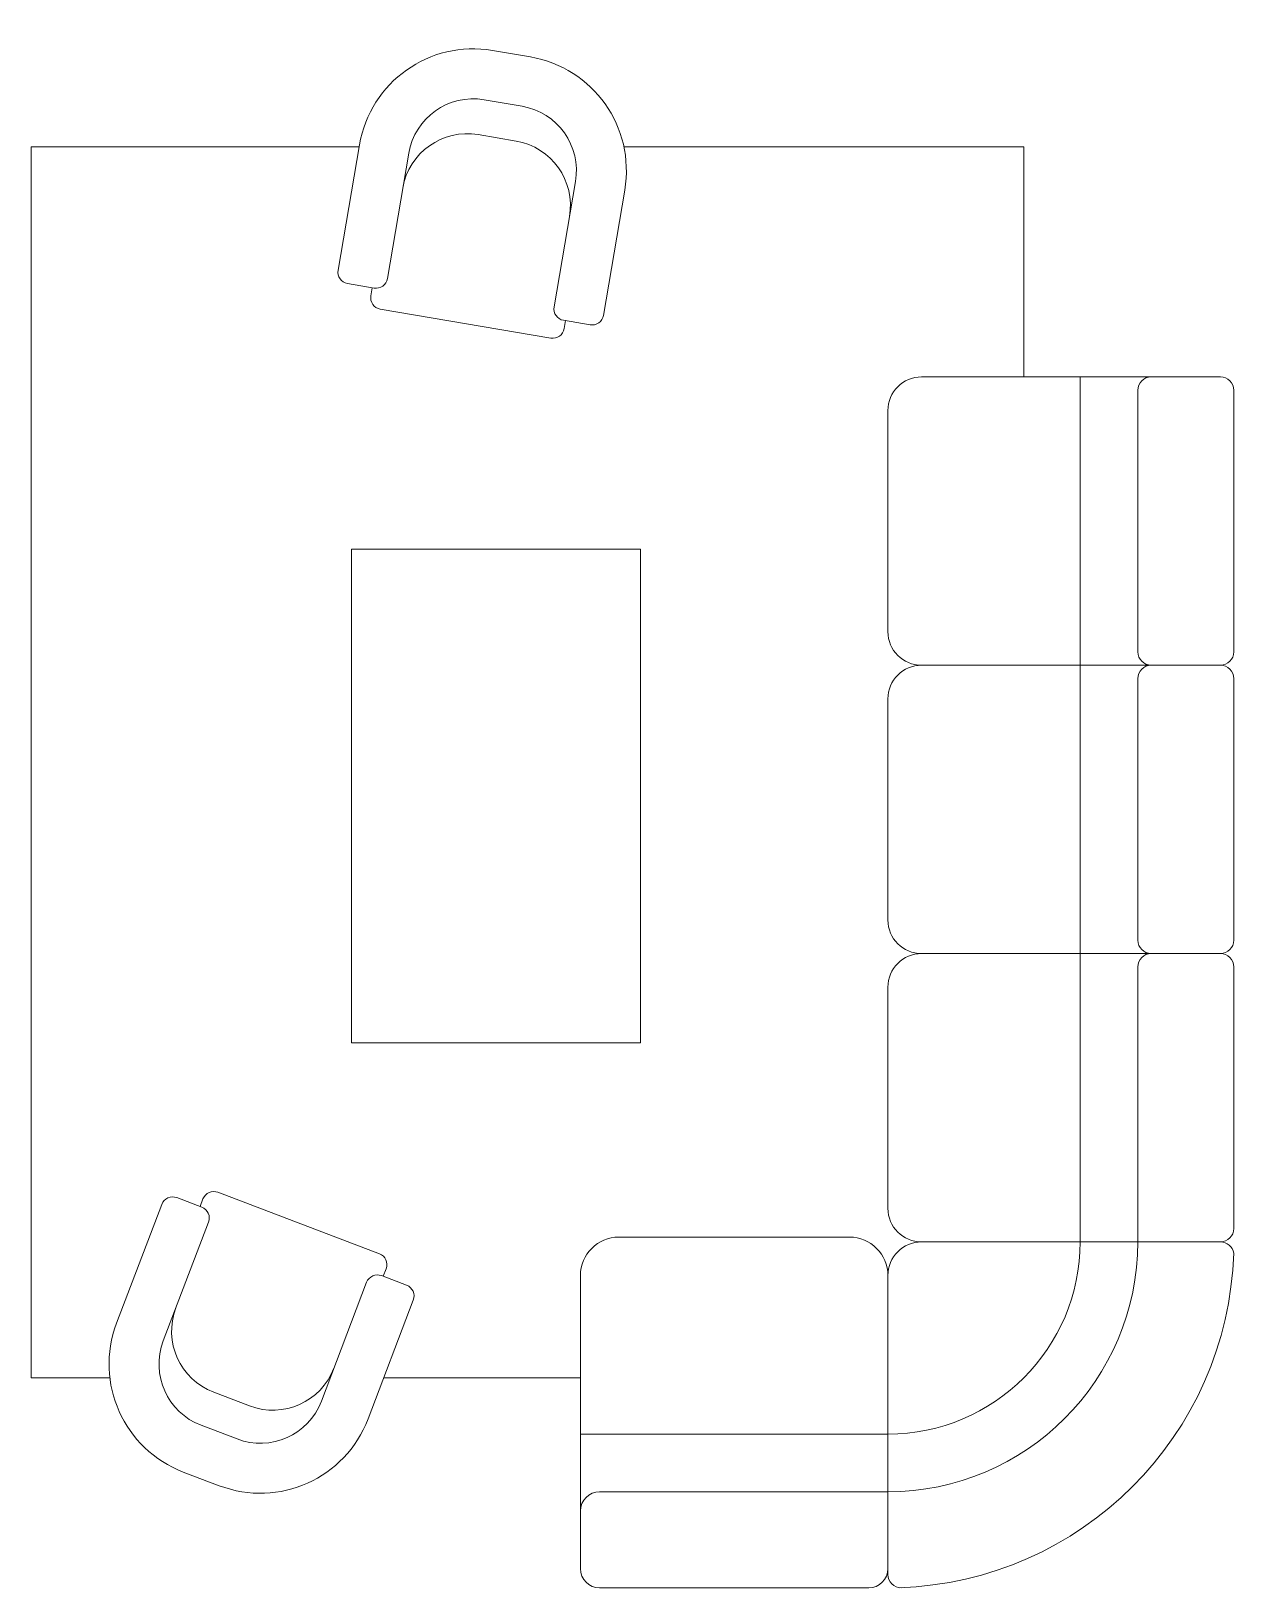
# Model space of a CAD drawing. Header units: millimetres. Extents: x 264 to 576, y 74 to 479.
import ezdxf

# ---------------------------------------------------------------- set-up
doc = ezdxf.new("R2010")
doc.units = ezdxf.units.MM
doc.layers.add('arredi', color=150, linetype='Continuous', lineweight=5)

# ---------------------------------------------------------------- blocks, each defined once
blk = doc.blocks.new('angolare1')
at = {"layer": 'arredi'}
for p, q in [((1.2125, 0.8), (1.975, 0.8)), ((1.625, 0), (1.625, 0.8)), ((1.775, 0), (1.775, 0.75)), ((2.025, 0.05), (2.025, 0.75)), ((1.1125, 0.1), (1.1125, 0.7)), ((-0.4625, 0), (-1.0375, 0)), ((0.2875, 0), (-0.2875, 0)), ((1.0375, 0), (0.4625, 0)), ((1.99, 0), (1.2125, 0)), ((1.74, 0), (1.2125, 0)), ((-1.125, -0.685), (-1.125, -0.0875)), ((-0.375, -0.685), (-0.375, -0.0875)), ((0.375, -0.685), (0.375, -0.0875)), ((1.125, -0.865), (1.125, -0.0875)), ((-1.125, -0.865), (-1.125, -0.685)), ((-0.41, -0.65), (-1.09, -0.65)), ((-0.375, -0.865), (-0.375, -0.685)), ((0.34, -0.65), (-0.34, -0.65)), ((0.375, -0.685), (0.375, -0.865)), ((1.125, -0.65), (0.41, -0.65)), ((-0.41, -0.9), (-1.09, -0.9)), ((0.34, -0.9), (-0.34, -0.9)), ((0.41, -0.9), (1.09, -0.9))]:
    blk.add_line(p, q, dxfattribs=at)
blk.add_lwpolyline([(1.125, -0.5), (-1.125, -0.5)], dxfattribs=at)
for centre, radius, start, end in [((1.2125, 0.7), 0.1, 90, 180), ((1.825, 0.75), 0.05, 90, 180), ((1.975, 0.75), 0.05, 0, 90), ((1.2125, 0.1), 0.1, 180, 270), ((1.975, 0.05), 0.05, 270, 0), ((-1.0375, -0.0875), 0.0875, 90, 180), ((-0.4625, -0.0875), 0.0875, 0, 90), ((-0.2875, -0.0875), 0.0875, 90, 180), ((0.2875, -0.0875), 0.0875, 0, 90), ((0.4625, -0.0875), 0.0875, 90, 180), ((1.0375, -0.0875), 0.0875, 0, 90), ((1.125, 0), 0.5, 270, 0), ((1.2125, -0.0875), 0.0875, 90, 180), ((1.125, 0), 0.65, 270, 0), ((1.99, -0.035), 0.035, 0, 90), ((1.125, 0), 0.9, 271.8625, 358.1375), ((-1.09, -0.685), 0.035, 90, 180), ((-0.41, -0.685), 0.035, 0, 90), ((-0.34, -0.685), 0.035, 90, 180), ((0.34, -0.685), 0.035, 0, 90), ((0.41, -0.685), 0.035, 90, 180), ((-1.09, -0.865), 0.035, 180, 270), ((-0.41, -0.865), 0.035, 270, 0), ((-0.34, -0.865), 0.035, 180, 270), ((0.34, -0.865), 0.035, 270, 0), ((0.41, -0.865), 0.035, 180, 270), ((1.09, -0.865), 0.035, 270, 0), ((1.16, -0.865), 0.035, 180, 260.5452)]:
    blk.add_arc(centre, radius, start, end, dxfattribs=at)
blk = doc.blocks.new('ORR14C187')
for p, q in [((0.05, 0.712), (-0.05, 0.712)), ((0.05, 0.582), (-0.05, 0.582)), ((0.05, 0.49), (-0.05, 0.49)), ((-0.35, 0.0812), (-0.35, 0.412)), ((-0.22, 0.0812), (-0.22, 0.412)), ((0.22, 0.0812), (0.22, 0.412)), ((0.35, 0.0812), (0.35, 0.412)), ((-0.25, 0.0512), (-0.32, 0.0512)), ((-0.255, 0.0512), (-0.255, 0.03)), ((-0.255, 0.0512), (-0.255, 0.0512)), ((-0.255, 0.0512), (-0.255, 0.0512)), ((-0.255, 0.0512), (-0.255, 0.0512)), ((-0.255, 0.0512), (-0.255, 0.0511)), ((-0.255, 0.0512), (-0.255, 0.0512)), ((-0.255, 0.0512), (-0.255, 0.0511)), ((-0.255, 0.0512), (-0.255, 0.0511)), ((-0.255, 0.0512), (-0.255, 0.0511)), ((-0.255, 0.0512), (-0.255, 0.0511)), ((-0.255, 0.0512), (-0.255, 0.0511)), ((-0.255, 0.0512), (-0.255, 0.0511)), ((-0.255, 0.0512), (-0.255, 0.0512)), ((-0.255, 0.0512), (-0.255, 0.0512)), ((-0.255, 0.0512), (-0.255, 0.0512)), ((-0.255, 0.0512), (-0.255, 0.0512)), ((-0.255, 0.0512), (-0.255, 0.0511)), ((-0.255, 0.0511), (-0.255, 0.0511)), ((-0.255, 0.0511), (-0.255, 0.0511)), ((-0.255, 0.0511), (-0.255, 0.0511)), ((-0.255, 0.0511), (-0.255, 0.0511)), ((-0.255, 0.0511), (-0.255, 0.0511)), ((-0.255, 0.0511), (-0.255, 0.0511)), ((-0.255, 0.0511), (-0.255, 0.0511)), ((-0.255, 0.0511), (-0.255, 0.0511)), ((-0.255, 0.0511), (-0.255, 0.0511)), ((-0.255, 0.0511), (-0.255, 0.0511)), ((-0.255, 0.0511), (-0.255, 0.0511)), ((-0.255, 0.0511), (-0.255, 0.0511)), ((-0.255, 0.0511), (-0.255, 0.0511)), ((-0.255, 0.0511), (-0.255, 0.0511)), ((-0.255, 0.0511), (-0.255, 0.0511)), ((-0.255, 0.0511), (-0.255, 0.0511)), ((-0.255, 0.0511), (-0.255, 0.0511)), ((-0.255, 0.0511), (-0.255, 0.0511)), ((-0.255, 0.0511), (-0.255, 0.0511)), ((-0.255, 0.0511), (-0.255, 0.0511)), ((-0.255, 0.0511), (-0.255, 0.0511)), ((-0.255, 0.0511), (-0.255, 0.0511)), ((-0.255, 0.0511), (-0.255, 0.0511)), ((-0.255, 0.0511), (-0.255, 0.0511)), ((-0.255, 0.0511), (-0.255, 0.0511)), ((-0.255, 0.0511), (-0.255, 0.0511)), ((-0.255, 0.0511), (-0.255, 0.0511)), ((-0.255, 0.0511), (-0.255, 0.0511)), ((-0.255, 0.0511), (-0.255, 0.0511)), ((-0.255, 0.0511), (-0.255, 0.0511)), ((-0.255, 0.0511), (-0.255, 0.0511)), ((-0.255, 0.0511), (-0.255, 0.0511)), ((-0.255, 0.0511), (-0.255, 0.0511)), ((-0.255, 0.0511), (-0.255, 0.0511)), ((-0.255, 0.0511), (-0.255, 0.0511)), ((0.25, 0.0512), (0.32, 0.0512)), ((0.255, 0.0512), (0.255, 0.03)), ((0.225, 0), (-0.225, 0))]:
    blk.add_line(p, q)
for centre, radius, start, end in [((-0.05, 0.412), 0.3, 90, 180), ((0.05, 0.412), 0.3, 0, 90), ((-0.05, 0.412), 0.17, 90, 180), ((0.05, 0.412), 0.17, 0, 90), ((-0.05, 0.32), 0.17, 90, 180), ((0.05, 0.32), 0.17, 0, 90), ((-0.32, 0.0812), 0.03, 180, 270), ((-0.25, 0.0812), 0.03, 270, 0), ((0.25, 0.0812), 0.03, 180, 270), ((0.32, 0.0812), 0.03, 270, 0), ((-0.255, 0.0512), 0.0000001, 90, 180), ((-0.255, 0.0512), 0.0000001, 0, 90), ((-0.255, 0.0512), 0.0000001, 270, 0), ((-0.255, 0.0512), 0.0000001, 180, 270), ((-0.255, 0.0512), 0.0000001, 90, 152.5342), ((-0.255, 0.0512), 0.0000001, 90, 152.5342), ((-0.255, 0.0512), 0.0000001, 90, 152.5342), ((-0.255, 0.0512), 0.0000001, 332.5342, 90), ((-0.255, 0.0512), 0.0000003, 332.5342, 90), ((-0.255, 0.0511), 0.0000001, 90, 180), ((-0.255, 0.0511), 0.0000001, 180, 270), ((-0.255, 0.0511), 0.0000001, 270, 360), ((-0.255, 0.0511), 0.0000001, 360, 90), ((-0.255, 0.0511), 0.0000001, 90, 180), ((-0.255, 0.0511), 0.0000001, 0, 90), ((-0.255, 0.0511), 0.0000001, 270, 0), ((-0.255, 0.0511), 0.0000001, 90, 180), ((-0.255, 0.0511), 0.0000001, 180, 270), ((-0.255, 0.0511), 0.0000001, 270, 0), ((-0.255, 0.0511), 0.0000001, 0, 90), ((-0.255, 0.0511), 0.0000001, 90, 180), ((-0.255, 0.0511), 0.0000001, 180, 270), ((-0.255, 0.0511), 0.0000001, 180, 270), ((-0.255, 0.0511), 0.0000001, 152.5342, 270), ((-0.255, 0.0511), 0.0000001, 152.5342, 270), ((-0.255, 0.0511), 0.0000001, 90, 152.5342), ((-0.255, 0.0511), 0.0000001, 332.5342, 90), ((-0.255, 0.0511), 0.0000001, 270, 332.5342), ((-0.255, 0.0511), 0.0000001, 332.5342, 90), ((-0.255, 0.0511), 0.0000001, 270, 332.5342), ((-0.255, 0.0511), 0.0000001, 152.5342, 270), ((-0.255, 0.0511), 0.0000001, 90, 152.5342), ((-0.255, 0.0511), 0.0000001, 332.5342, 90), ((-0.255, 0.0511), 0.0000001, 270, 332.5342), ((-0.255, 0.0511), 0.0000003, 332.5342, 90), ((-0.255, 0.0511), 0.0000003, 270, 332.5342), ((-0.255, 0.0511), 0.0000003, 152.5342, 270), ((-0.255, 0.0511), 0.0000003, 90, 152.5342), ((-0.225, 0.03), 0.03, 180, 270), ((0.225, 0.03), 0.03, 270, 0)]:
    blk.add_arc(centre, radius, start, end)

msp = doc.modelspace()

# ---------------------------------------------------------------- linework, layer by layer
at = {"layer": 'arredi'}
for points in [[(284.07, 128.98), (263.59, 128.98), (263.59, 449.17), (348.92, 449.17)], [(417.8, 449.17), (521.85, 449.17), (521.85, 389.33)], [(406.49, 128.98), (355.32, 128.98)]]:
    msp.add_lwpolyline(points, dxfattribs=at)
msp.add_lwpolyline([(422.15, 344.51), (346.92, 344.51), (346.92, 216.08), (422.15, 216.08)], close=True, dxfattribs=at)

# ---------------------------------------------------------------- block references
at = {"layer": 'arredi', "yscale": 100, "zscale": 100}
for name, p, xscale, rotation in [('ORR14C187', (376.6, 403.21), -99.99999999999997, 350.3348283959895), ('angolare1', (486.49, 276.83), -100, 90), ('ORR14C187', (333.2, 169.23), 100, 159.1518188409816)]:
    msp.add_blockref(name, p, dxfattribs=dict(at, xscale=xscale, rotation=rotation))

doc.saveas('drawing.dxf')
